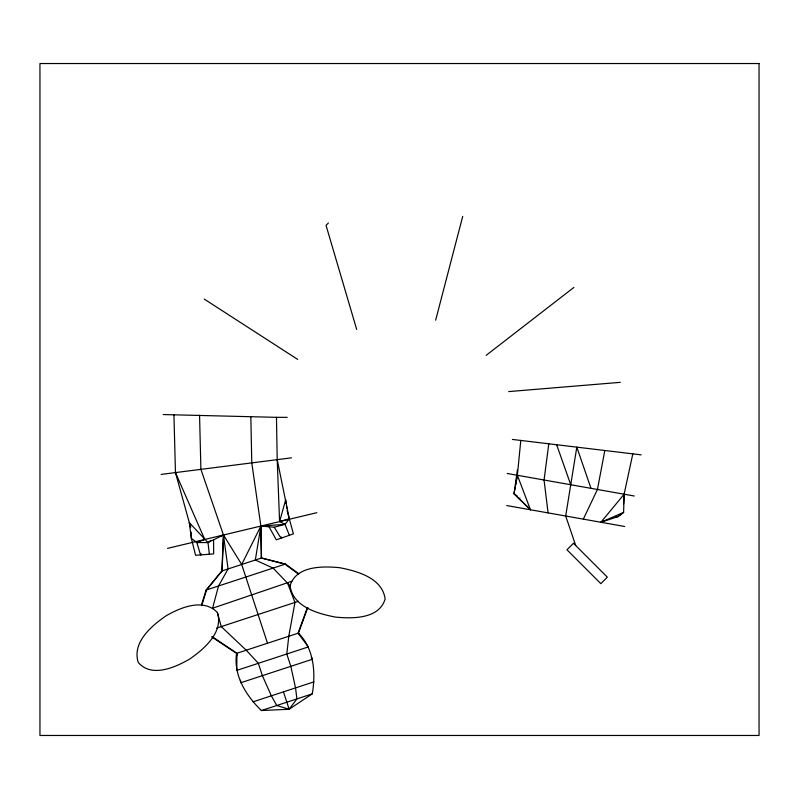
<?xml version="1.0" encoding="UTF-8"?>
<svg xmlns="http://www.w3.org/2000/svg" width="799" height="799" viewBox="0 0 799 799"><rect width="100%" height="100%" fill="white"/><g stroke="black" fill="none" stroke-linecap="round" stroke-linejoin="round"><path stroke-width="1.2" d="M199.56 415.25L200.899 469.353L223.47 535L222.102 570.905L206.591 589.892L201.698 605.722M201.498 604.773L206.142 590.042L221.872 570.975L223.47 535L220.164 536.099M619.515 515.505L623.61 512.379L624.129 494.211L632.818 453.852M623.61 503.879L624.129 494.211L600.928 522.256L618.046 516.623L623.61 512.379L600.928 522.256M520.788 440.449L517.372 475.285L513.977 493.672L530.466 509.762L517.372 475.285L513.977 493.672L530.466 509.762M548.793 443.795L544.059 480.009L548.084 512.888M211.725 636.903L236.574 653.372C233.338 675.535 246.132 695.699 261.383 710.541L289.148 709.252L312.289 693.862C315.805 672.868 314.177 649.048 298.446 633.088L307.865 607.44M515.215 485.273L517.412 469.812M575.729 545.557L565.692 516.014L576.808 447.15L590.98 488.329M250.826 416.639L251.775 462.891L260.873 526.062L255.33 560.009L273.098 568.099L290.087 585.777C292.774 606.791 317.962 613.772 335.69 617.118C352.659 618.746 379.235 619.035 385.118 599.02C382.431 578.007 357.243 571.025 339.515 567.68C322.546 566.052 295.97 565.762 290.087 585.777M604.813 450.506L597.442 489.477L583.31 519.14M435.655 320.179L462.711 216.389M307.325 607.62L298.087 633.207L308.394 646.91L236.734 670.401L236.933 653.252L212.284 636.713M267.505 643.235L241.698 564.484L260.873 526.062L285.013 524.344L289.288 518.801L277.213 459.655L276.464 417.338L163.206 414.551M217.368 612.473C223.69 632.279 204.244 648.928 189.703 659.045C175.191 667.435 151.45 678.051 138.237 662.401C131.925 642.686 151.221 626.066 165.753 616.039C180.504 607.4 203.256 597.942 217.368 612.473L221.243 626.606L246.242 650.206L258.347 663.32L262.382 675.654L271.36 695.819L276.734 705.507L289.148 709.252L296.938 698.885L295.53 687.899L290.826 666.326L286.791 654.001L288.779 636.264L294.961 602.436L287.4 582.711M619.545 514.975L618.046 516.623L615.57 516.623M328.399 223.011L326.042 225.368L356.684 329.438M486.142 355.355L573.862 287.44M173.932 414.551L175.46 472.589L189.343 522.716L191.311 538.296L196.874 542.551L208 542.551L210.786 540.424M518.861 498.686L519.969 498.077M190.651 527.44L189.343 522.716L208 542.551L223.47 535L241.698 564.484M221.872 570.975L261.523 557.982L285.493 564.034L298.916 573.862M206.142 590.042L285.493 564.034M291.885 581.243L212.564 608.229L218.536 585.977L228.075 568.948L223.47 535M216.629 628.114L298.417 601.307M252.983 701.842L313.907 681.877M261.383 710.541L312.289 693.862M287.091 510.591L289.288 518.801L279.57 521.587L277.213 459.655M298.347 574.042L285.033 564.184L261.303 558.052L260.873 526.062L274.267 527.22L285.013 524.344L289.348 535.29M167.51 548.384L316.833 512.678M161.188 474.406L291.475 457.837M508.713 391.59L620.274 382.341M276.464 417.338L287.191 417.338M512.419 439.44L641.188 454.861M507.215 473.477L634.286 496.009M506.736 505.557L624.658 526.471M285.013 524.344L279.57 521.587L285.742 499.675L286.192 503.31M204.294 299.126L297.697 359.42M513.977 493.672L517.352 496.159M274.267 527.22L280.998 538.226M268.923 526.601L276.314 539.864L293.413 533.862L289.288 518.801M299.615 635.275L298.446 633.088L236.574 653.372L236.923 655.819M311.27 657.068L312.439 659.245L240.769 682.736L240.419 680.289M175.46 472.589L204.764 539.475L196.874 542.551L200.539 554.915M281.198 536.888L281.628 537.997M189.343 522.716L190.671 526.211M556.653 444.743L570.746 484.743M283.445 691.864L289.148 709.252M286.491 505.737L286.791 508.164M208 542.551L209.358 554.236M201.078 553.677L201.198 554.866M260.873 526.062L261.523 557.982M213.573 539.505L213.653 553.907L195.585 555.295L191.311 538.296L191.311 532.234M573.462 543.29L566.96 549.792L600.828 583.66L607.33 577.158L573.462 543.29M759.05 63.53L39.95 63.53L39.95 735.47L759.05 735.47L759.05 63.53"/></g></svg>
